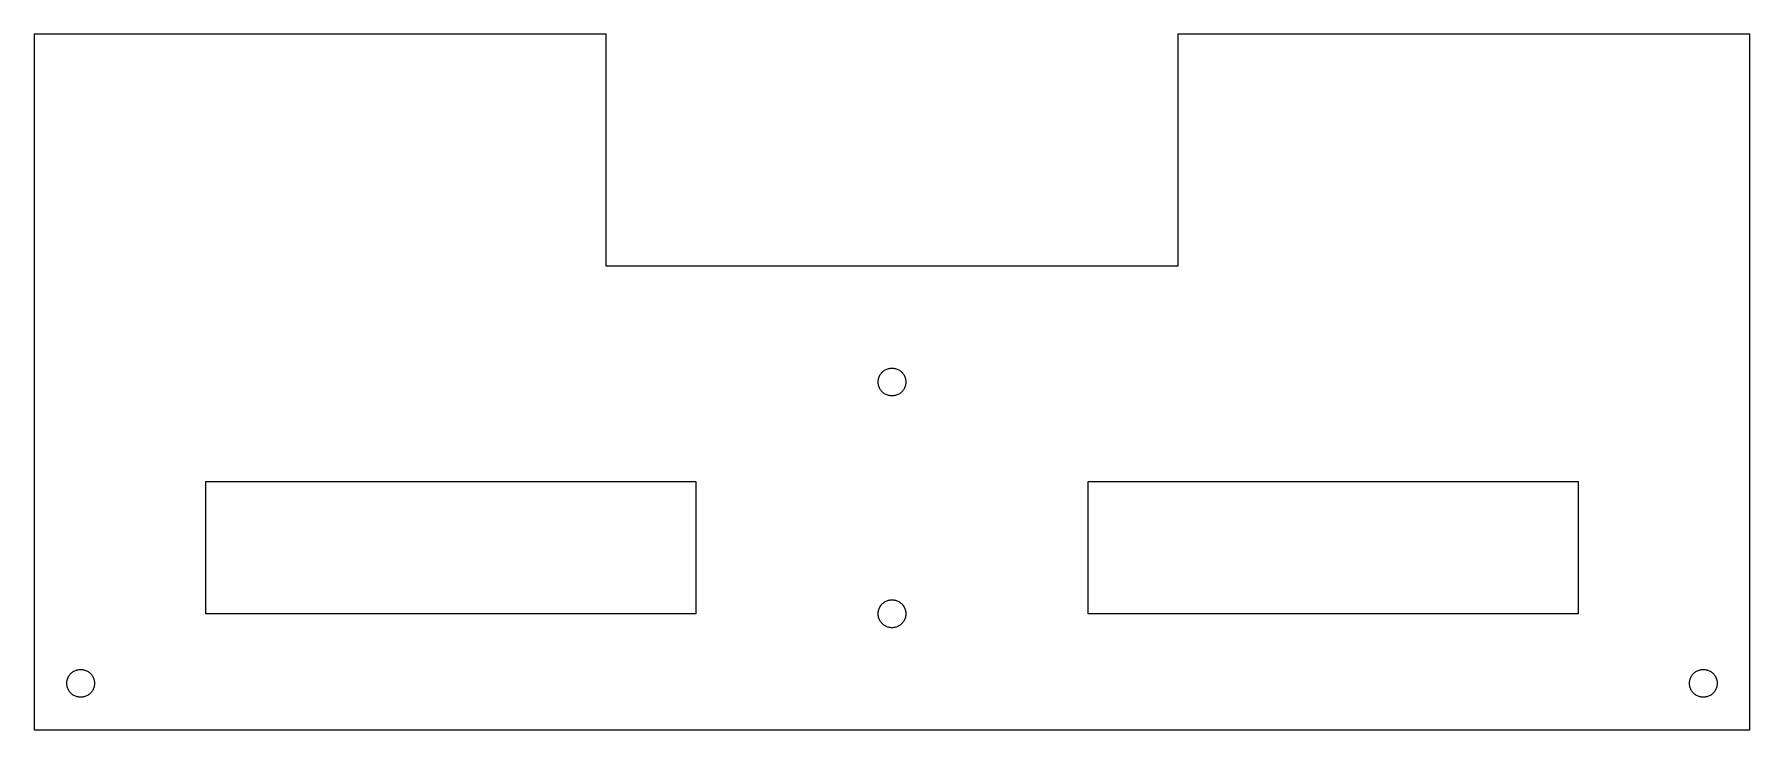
# Model space of a CAD drawing. Header units: metres. Extents: x -185 to 185, y -50 to 100.
import ezdxf

# ---------------------------------------------------------------- set-up
doc = ezdxf.new("R2010")
doc.units = ezdxf.units.M

msp = doc.modelspace()

# ---------------------------------------------------------------- linework, layer by layer
for p, q in [((-61.6667, 100), (-185, 100)), ((-185, 100), (-185, -50)), ((-61.6667, 50), (-61.6667, 100)), ((185, 100), (61.6667, 100)), ((61.6667, 100), (61.6667, 50)), ((185, -50), (185, 100)), ((61.6667, 50), (-61.6667, 50)), ((-2.90575, 25.7461), (-2.85316, 25.927)), ((-2.85316, 25.927), (-2.78932, 26.1044)), ((-2.78932, 26.1044), (-2.71448, 26.2773)), ((-2.71448, 26.2773), (-2.62891, 26.4453)), ((-2.62891, 26.4453), (-2.53297, 26.6075)), ((-2.53297, 26.6075), (-2.42705, 26.7634)), ((-2.42705, 26.7634), (-2.31154, 26.9123)), ((-2.31154, 26.9123), (-2.1869, 27.0536)), ((-2.1869, 27.0536), (-2.05363, 27.1869)), ((-2.05363, 27.1869), (-1.91226, 27.3115)), ((-1.91226, 27.3115), (-1.76335, 27.427)), ((-1.76335, 27.427), (-1.60747, 27.533)), ((-1.60747, 27.533), (-1.44525, 27.6289)), ((-1.44525, 27.6289), (-1.27733, 27.7145)), ((-1.27733, 27.7145), (-1.10437, 27.7893)), ((-1.10437, 27.7893), (-0.927048, 27.8532)), ((-0.927048, 27.8532), (-0.746063, 27.9057)), ((-0.746063, 27.9057), (-0.562134, 27.9469)), ((-0.562134, 27.9469), (-0.375992, 27.9763)), ((-0.375992, 27.9763), (-0.18837, 27.9941)), ((-0.18837, 27.9941), (0, 28)), ((0, 28), (0.18837, 27.9941)), ((0.18837, 27.9941), (0.375992, 27.9763)), ((0.375992, 27.9763), (0.562134, 27.9469)), ((0.562134, 27.9469), (0.746063, 27.9057)), ((0.746063, 27.9057), (0.927048, 27.8532)), ((0.927048, 27.8532), (1.10437, 27.7893)), ((1.10437, 27.7893), (1.27733, 27.7145)), ((1.27733, 27.7145), (1.44525, 27.6289)), ((1.44525, 27.6289), (1.60747, 27.533)), ((1.60747, 27.533), (1.76335, 27.427)), ((1.76335, 27.427), (1.91226, 27.3115)), ((1.91226, 27.3115), (2.05363, 27.1869)), ((2.05363, 27.1869), (2.1869, 27.0536)), ((2.1869, 27.0536), (2.31154, 26.9123)), ((2.31154, 26.9123), (2.42705, 26.7634)), ((2.42705, 26.7634), (2.53297, 26.6075)), ((2.53297, 26.6075), (2.62891, 26.4453)), ((2.62891, 26.4453), (2.71448, 26.2773)), ((2.71448, 26.2773), (2.78932, 26.1044)), ((2.78932, 26.1044), (2.85316, 25.927)), ((2.85316, 25.927), (2.90575, 25.7461)), ((-3, 25), (-2.99408, 25.1884)), ((-2.99408, 24.8116), (-3, 25)), ((-2.99408, 25.1884), (-2.97633, 25.376)), ((-2.97633, 24.624), (-2.99408, 24.8116)), ((-2.97633, 25.376), (-2.94685, 25.5621)), ((-2.94685, 24.4379), (-2.97633, 24.624)), ((-2.94685, 25.5621), (-2.90575, 25.7461)), ((-2.90575, 24.2539), (-2.94685, 24.4379)), ((-2.85316, 24.0729), (-2.90575, 24.2539)), ((-2.78932, 23.8956), (-2.85316, 24.0729)), ((-2.71448, 23.7227), (-2.78932, 23.8956)), ((-2.62891, 23.5547), (-2.71448, 23.7227)), ((-2.53297, 23.3925), (-2.62891, 23.5547)), ((-2.42705, 23.2366), (-2.53297, 23.3925)), ((-2.31154, 23.0877), (-2.42705, 23.2366)), ((-2.1869, 22.9464), (-2.31154, 23.0877)), ((-2.05363, 22.8131), (-2.1869, 22.9464)), ((-1.91226, 22.6884), (-2.05363, 22.8131)), ((-1.76335, 22.5729), (-1.91226, 22.6884)), ((-1.60747, 22.467), (-1.76335, 22.5729)), ((-1.44525, 22.3711), (-1.60747, 22.467)), ((-1.27733, 22.2855), (-1.44525, 22.3711)), ((-1.10437, 22.2107), (-1.27733, 22.2855)), ((-0.927048, 22.1468), (-1.10437, 22.2107)), ((1.10437, 22.2107), (0.927048, 22.1468)), ((1.27733, 22.2855), (1.10437, 22.2107)), ((1.44525, 22.3711), (1.27733, 22.2855)), ((1.60747, 22.467), (1.44525, 22.3711)), ((1.76335, 22.5729), (1.60747, 22.467)), ((1.91226, 22.6884), (1.76335, 22.5729)), ((2.05363, 22.8131), (1.91226, 22.6884)), ((2.1869, 22.9464), (2.05363, 22.8131)), ((2.31154, 23.0877), (2.1869, 22.9464)), ((2.42705, 23.2366), (2.31154, 23.0877)), ((2.53297, 23.3925), (2.42705, 23.2366)), ((2.62891, 23.5547), (2.53297, 23.3925)), ((2.71448, 23.7227), (2.62891, 23.5547)), ((2.78932, 23.8956), (2.71448, 23.7227)), ((2.85316, 24.0729), (2.78932, 23.8956)), ((2.90575, 24.2539), (2.85316, 24.0729)), ((2.90575, 25.7461), (2.94685, 25.5621)), ((2.94685, 24.4379), (2.90575, 24.2539)), ((2.94685, 25.5621), (2.97633, 25.376)), ((2.97633, 24.624), (2.94685, 24.4379)), ((2.97633, 25.376), (2.99408, 25.1884)), ((2.99408, 24.8116), (2.97633, 24.624)), ((2.99408, 25.1884), (3, 25)), ((3, 25), (2.99408, 24.8116)), ((-0.746063, 22.0942), (-0.927048, 22.1468)), ((-0.562134, 22.0531), (-0.746063, 22.0942)), ((-0.375992, 22.0237), (-0.562134, 22.0531)), ((-0.18837, 22.0059), (-0.375992, 22.0237)), ((0, 22), (-0.18837, 22.0059)), ((0.18837, 22.0059), (0, 22)), ((0.375992, 22.0237), (0.18837, 22.0059)), ((0.562134, 22.0531), (0.375992, 22.0237)), ((0.746063, 22.0942), (0.562134, 22.0531)), ((0.927048, 22.1468), (0.746063, 22.0942)), ((-148, -25), (-148, 3.57143)), ((-148, 3.57143), (-42.2857, 3.57143)), ((-42.2857, 3.57143), (-42.2857, -25)), ((42.2857, -25), (42.2857, 3.57143)), ((42.2857, 3.57143), (148, 3.57143)), ((148, 3.57143), (148, -25)), ((-1.10437, -22.2107), (-0.927048, -22.1468)), ((-0.927048, -22.1468), (-0.746063, -22.0942)), ((-0.746063, -22.0942), (-0.562134, -22.0531)), ((-0.562134, -22.0531), (-0.375992, -22.0237)), ((-0.375992, -22.0237), (-0.18837, -22.0059)), ((-0.18837, -22.0059), (0, -22)), ((0, -22), (0.18837, -22.0059)), ((0.18837, -22.0059), (0.375992, -22.0237)), ((0.375992, -22.0237), (0.562134, -22.0531)), ((0.562134, -22.0531), (0.746063, -22.0942)), ((0.746063, -22.0942), (0.927048, -22.1468)), ((0.927048, -22.1468), (1.10437, -22.2107)), ((-42.2857, -25), (-148, -25)), ((-3, -25), (-2.99408, -24.8116)), ((-2.99408, -25.1884), (-3, -25)), ((-2.99408, -24.8116), (-2.97633, -24.624)), ((-2.97633, -25.376), (-2.99408, -25.1884)), ((-2.97633, -24.624), (-2.94685, -24.4379)), ((-2.94685, -25.5621), (-2.97633, -25.376)), ((-2.94685, -24.4379), (-2.90575, -24.2539)), ((-2.90575, -25.7461), (-2.94685, -25.5621)), ((-2.90575, -24.2539), (-2.85316, -24.0729)), ((-2.85316, -25.927), (-2.90575, -25.7461)), ((-2.85316, -24.0729), (-2.78932, -23.8956)), ((-2.78932, -23.8956), (-2.71448, -23.7227)), ((-2.71448, -23.7227), (-2.62891, -23.5547)), ((-2.62891, -23.5547), (-2.53297, -23.3925)), ((-2.53297, -23.3925), (-2.42705, -23.2366)), ((-2.42705, -23.2366), (-2.31154, -23.0877)), ((-2.31154, -23.0877), (-2.1869, -22.9464)), ((-2.1869, -22.9464), (-2.05363, -22.8131)), ((-2.05363, -22.8131), (-1.91226, -22.6884)), ((-1.91226, -22.6884), (-1.76335, -22.5729)), ((-1.76335, -22.5729), (-1.60747, -22.467)), ((-1.60747, -22.467), (-1.44525, -22.3711)), ((-1.44525, -22.3711), (-1.27733, -22.2855)), ((-1.27733, -22.2855), (-1.10437, -22.2107)), ((1.10437, -22.2107), (1.27733, -22.2855)), ((1.27733, -22.2855), (1.44525, -22.3711)), ((1.44525, -22.3711), (1.60747, -22.467)), ((1.60747, -22.467), (1.76335, -22.5729)), ((1.76335, -22.5729), (1.91226, -22.6884)), ((1.91226, -22.6884), (2.05363, -22.8131)), ((2.05363, -22.8131), (2.1869, -22.9464)), ((2.1869, -22.9464), (2.31154, -23.0877)), ((2.31154, -23.0877), (2.42705, -23.2366)), ((2.42705, -23.2366), (2.53297, -23.3925)), ((2.53297, -23.3925), (2.62891, -23.5547)), ((2.62891, -23.5547), (2.71448, -23.7227)), ((2.71448, -23.7227), (2.78932, -23.8956)), ((2.78932, -23.8956), (2.85316, -24.0729)), ((2.85316, -24.0729), (2.90575, -24.2539)), ((2.90575, -25.7461), (2.85316, -25.927)), ((2.90575, -24.2539), (2.94685, -24.4379)), ((2.94685, -25.5621), (2.90575, -25.7461)), ((2.94685, -24.4379), (2.97633, -24.624)), ((2.97633, -25.376), (2.94685, -25.5621)), ((2.97633, -24.624), (2.99408, -24.8116)), ((2.99408, -25.1884), (2.97633, -25.376)), ((2.99408, -24.8116), (3, -25)), ((3, -25), (2.99408, -25.1884)), ((148, -25), (42.2857, -25)), ((-2.78932, -26.1044), (-2.85316, -25.927)), ((-2.71448, -26.2773), (-2.78932, -26.1044)), ((-2.62891, -26.4453), (-2.71448, -26.2773)), ((-2.53297, -26.6075), (-2.62891, -26.4453)), ((-2.42705, -26.7634), (-2.53297, -26.6075)), ((-2.31154, -26.9123), (-2.42705, -26.7634)), ((-2.1869, -27.0536), (-2.31154, -26.9123)), ((-2.05363, -27.1869), (-2.1869, -27.0536)), ((-1.91226, -27.3115), (-2.05363, -27.1869)), ((-1.76335, -27.427), (-1.91226, -27.3115)), ((-1.60747, -27.533), (-1.76335, -27.427)), ((-1.44525, -27.6289), (-1.60747, -27.533)), ((-1.27733, -27.7145), (-1.44525, -27.6289)), ((-1.10437, -27.7893), (-1.27733, -27.7145)), ((-0.927048, -27.8532), (-1.10437, -27.7893)), ((-0.746063, -27.9057), (-0.927048, -27.8532)), ((-0.562134, -27.9469), (-0.746063, -27.9057)), ((-0.375992, -27.9763), (-0.562134, -27.9469)), ((-0.18837, -27.9941), (-0.375992, -27.9763)), ((0, -28), (-0.18837, -27.9941)), ((0.18837, -27.9941), (0, -28)), ((0.375992, -27.9763), (0.18837, -27.9941)), ((0.562134, -27.9469), (0.375992, -27.9763)), ((0.746063, -27.9057), (0.562134, -27.9469)), ((0.927048, -27.8532), (0.746063, -27.9057)), ((1.10437, -27.7893), (0.927048, -27.8532)), ((1.27733, -27.7145), (1.10437, -27.7893)), ((1.44525, -27.6289), (1.27733, -27.7145)), ((1.60747, -27.533), (1.44525, -27.6289)), ((1.76335, -27.427), (1.60747, -27.533)), ((1.91226, -27.3115), (1.76335, -27.427)), ((2.05363, -27.1869), (1.91226, -27.3115)), ((2.1869, -27.0536), (2.05363, -27.1869)), ((2.31154, -26.9123), (2.1869, -27.0536)), ((2.42705, -26.7634), (2.31154, -26.9123)), ((2.53297, -26.6075), (2.42705, -26.7634)), ((2.62891, -26.4453), (2.53297, -26.6075)), ((2.71448, -26.2773), (2.62891, -26.4453)), ((2.78932, -26.1044), (2.71448, -26.2773)), ((2.85316, -25.927), (2.78932, -26.1044)), ((-175.188, -37.0059), (-175, -37)), ((-175, -37), (-174.812, -37.0059)), ((174.812, -37.0059), (175, -37)), ((175, -37), (175.188, -37.0059)), ((-178, -40), (-177.994, -39.8116)), ((-177.994, -40.1884), (-178, -40)), ((-177.994, -39.8116), (-177.976, -39.624)), ((-177.976, -40.376), (-177.994, -40.1884)), ((-177.976, -39.624), (-177.947, -39.4379)), ((-177.947, -40.5621), (-177.976, -40.376)), ((-177.947, -39.4379), (-177.906, -39.2539)), ((-177.906, -40.7461), (-177.947, -40.5621)), ((-177.906, -39.2539), (-177.853, -39.0729)), ((-177.853, -39.0729), (-177.789, -38.8956)), ((-177.789, -38.8956), (-177.714, -38.7227)), ((-177.714, -38.7227), (-177.629, -38.5547)), ((-177.629, -38.5547), (-177.533, -38.3925)), ((-177.533, -38.3925), (-177.427, -38.2366)), ((-177.427, -38.2366), (-177.312, -38.0877)), ((-177.312, -38.0877), (-177.187, -37.9464)), ((-177.187, -37.9464), (-177.054, -37.8131)), ((-177.054, -37.8131), (-176.912, -37.6885)), ((-176.912, -37.6885), (-176.763, -37.5729)), ((-176.763, -37.5729), (-176.607, -37.467)), ((-176.607, -37.467), (-176.445, -37.3711)), ((-176.445, -37.3711), (-176.277, -37.2855)), ((-176.277, -37.2855), (-176.104, -37.2107)), ((-176.104, -37.2107), (-175.927, -37.1468)), ((-175.927, -37.1468), (-175.746, -37.0942)), ((-175.746, -37.0942), (-175.562, -37.0531)), ((-175.562, -37.0531), (-175.376, -37.0237)), ((-175.376, -37.0237), (-175.188, -37.0059)), ((-174.812, -37.0059), (-174.624, -37.0237)), ((-174.624, -37.0237), (-174.438, -37.0531)), ((-174.438, -37.0531), (-174.254, -37.0942)), ((-174.254, -37.0942), (-174.073, -37.1468)), ((-174.073, -37.1468), (-173.896, -37.2107)), ((-173.896, -37.2107), (-173.723, -37.2855)), ((-173.723, -37.2855), (-173.555, -37.3711)), ((-173.555, -37.3711), (-173.393, -37.467)), ((-173.393, -37.467), (-173.237, -37.5729)), ((-173.237, -37.5729), (-173.088, -37.6885)), ((-173.088, -37.6885), (-172.946, -37.8131)), ((-172.946, -37.8131), (-172.813, -37.9464)), ((-172.813, -37.9464), (-172.688, -38.0877)), ((-172.688, -38.0877), (-172.573, -38.2366)), ((-172.573, -38.2366), (-172.467, -38.3925)), ((-172.467, -38.3925), (-172.371, -38.5547)), ((-172.371, -38.5547), (-172.286, -38.7227)), ((-172.286, -38.7227), (-172.211, -38.8956)), ((-172.211, -38.8956), (-172.147, -39.0729)), ((-172.147, -39.0729), (-172.094, -39.2539)), ((-172.094, -39.2539), (-172.053, -39.4379)), ((-172.053, -40.5621), (-172.094, -40.7461)), ((-172.053, -39.4379), (-172.024, -39.624)), ((-172.024, -40.376), (-172.053, -40.5621)), ((-172.024, -39.624), (-172.006, -39.8116)), ((-172.006, -40.1884), (-172.024, -40.376)), ((-172.006, -39.8116), (-172, -40)), ((-172, -40), (-172.006, -40.1884)), ((172, -40), (172.006, -39.8116)), ((172.006, -40.1884), (172, -40)), ((172.006, -39.8116), (172.024, -39.624)), ((172.024, -40.376), (172.006, -40.1884)), ((172.024, -39.624), (172.053, -39.4379)), ((172.053, -40.5621), (172.024, -40.376)), ((172.053, -39.4379), (172.094, -39.2539)), ((172.094, -40.7461), (172.053, -40.5621)), ((172.094, -39.2539), (172.147, -39.0729)), ((172.147, -39.0729), (172.211, -38.8956)), ((172.211, -38.8956), (172.286, -38.7227)), ((172.286, -38.7227), (172.371, -38.5547)), ((172.371, -38.5547), (172.467, -38.3925)), ((172.467, -38.3925), (172.573, -38.2366)), ((172.573, -38.2366), (172.688, -38.0877)), ((172.688, -38.0877), (172.813, -37.9464)), ((172.813, -37.9464), (172.946, -37.8131)), ((172.946, -37.8131), (173.088, -37.6885)), ((173.088, -37.6885), (173.237, -37.5729)), ((173.237, -37.5729), (173.393, -37.467)), ((173.393, -37.467), (173.555, -37.3711)), ((173.555, -37.3711), (173.723, -37.2855)), ((173.723, -37.2855), (173.896, -37.2107)), ((173.896, -37.2107), (174.073, -37.1468)), ((174.073, -37.1468), (174.254, -37.0942)), ((174.254, -37.0942), (174.438, -37.0531)), ((174.438, -37.0531), (174.624, -37.0237)), ((174.624, -37.0237), (174.812, -37.0059)), ((175.188, -37.0059), (175.376, -37.0237)), ((175.376, -37.0237), (175.562, -37.0531)), ((175.562, -37.0531), (175.746, -37.0942)), ((175.746, -37.0942), (175.927, -37.1468)), ((175.927, -37.1468), (176.104, -37.2107)), ((176.104, -37.2107), (176.277, -37.2855)), ((176.277, -37.2855), (176.445, -37.3711)), ((176.445, -37.3711), (176.607, -37.467)), ((176.607, -37.467), (176.763, -37.5729)), ((176.763, -37.5729), (176.912, -37.6885)), ((176.912, -37.6885), (177.054, -37.8131)), ((177.054, -37.8131), (177.187, -37.9464)), ((177.187, -37.9464), (177.312, -38.0877)), ((177.312, -38.0877), (177.427, -38.2366)), ((177.427, -38.2366), (177.533, -38.3925)), ((177.533, -38.3925), (177.629, -38.5547)), ((177.629, -38.5547), (177.714, -38.7227)), ((177.714, -38.7227), (177.789, -38.8956)), ((177.789, -38.8956), (177.853, -39.0729)), ((177.853, -39.0729), (177.906, -39.2539)), ((177.906, -39.2539), (177.947, -39.4379)), ((177.947, -40.5621), (177.906, -40.7461)), ((177.947, -39.4379), (177.976, -39.624)), ((177.976, -40.376), (177.947, -40.5621)), ((177.976, -39.624), (177.994, -39.8116)), ((177.994, -40.1884), (177.976, -40.376)), ((177.994, -39.8116), (178, -40)), ((178, -40), (177.994, -40.1884)), ((-177.853, -40.927), (-177.906, -40.7461)), ((-177.789, -41.1044), (-177.853, -40.927)), ((-177.714, -41.2773), (-177.789, -41.1044)), ((-177.629, -41.4453), (-177.714, -41.2773)), ((-177.533, -41.6075), (-177.629, -41.4453)), ((-177.427, -41.7634), (-177.533, -41.6075)), ((-177.312, -41.9123), (-177.427, -41.7634)), ((-177.187, -42.0536), (-177.312, -41.9123)), ((-177.054, -42.1869), (-177.187, -42.0536)), ((-176.912, -42.3115), (-177.054, -42.1869)), ((-176.763, -42.427), (-176.912, -42.3115)), ((-176.607, -42.533), (-176.763, -42.427)), ((-176.445, -42.6289), (-176.607, -42.533)), ((-176.277, -42.7145), (-176.445, -42.6289)), ((-176.104, -42.7893), (-176.277, -42.7145)), ((-175.927, -42.8532), (-176.104, -42.7893)), ((-175.746, -42.9057), (-175.927, -42.8532)), ((-175.562, -42.9469), (-175.746, -42.9057)), ((-175.376, -42.9763), (-175.562, -42.9469)), ((-175.188, -42.9941), (-175.376, -42.9763)), ((-175, -43), (-175.188, -42.9941)), ((-174.812, -42.9941), (-175, -43)), ((-174.624, -42.9763), (-174.812, -42.9941)), ((-174.438, -42.9469), (-174.624, -42.9763)), ((-174.254, -42.9057), (-174.438, -42.9469)), ((-174.073, -42.8532), (-174.254, -42.9057)), ((-173.896, -42.7893), (-174.073, -42.8532)), ((-173.723, -42.7145), (-173.896, -42.7893)), ((-173.555, -42.6289), (-173.723, -42.7145)), ((-173.393, -42.533), (-173.555, -42.6289)), ((-173.237, -42.427), (-173.393, -42.533)), ((-173.088, -42.3115), (-173.237, -42.427)), ((-172.946, -42.1869), (-173.088, -42.3115)), ((-172.813, -42.0536), (-172.946, -42.1869)), ((-172.688, -41.9123), (-172.813, -42.0536)), ((-172.573, -41.7634), (-172.688, -41.9123)), ((-172.467, -41.6075), (-172.573, -41.7634)), ((-172.371, -41.4453), (-172.467, -41.6075)), ((-172.286, -41.2773), (-172.371, -41.4453)), ((-172.211, -41.1044), (-172.286, -41.2773)), ((-172.147, -40.927), (-172.211, -41.1044)), ((-172.094, -40.7461), (-172.147, -40.927)), ((172.147, -40.927), (172.094, -40.7461)), ((172.211, -41.1044), (172.147, -40.927)), ((172.286, -41.2773), (172.211, -41.1044)), ((172.371, -41.4453), (172.286, -41.2773)), ((172.467, -41.6075), (172.371, -41.4453)), ((172.573, -41.7634), (172.467, -41.6075)), ((172.688, -41.9123), (172.573, -41.7634)), ((172.813, -42.0536), (172.688, -41.9123)), ((172.946, -42.1869), (172.813, -42.0536)), ((173.088, -42.3115), (172.946, -42.1869)), ((173.237, -42.427), (173.088, -42.3115)), ((173.393, -42.533), (173.237, -42.427)), ((173.555, -42.6289), (173.393, -42.533)), ((173.723, -42.7145), (173.555, -42.6289)), ((173.896, -42.7893), (173.723, -42.7145)), ((174.073, -42.8532), (173.896, -42.7893)), ((174.254, -42.9057), (174.073, -42.8532)), ((174.438, -42.9469), (174.254, -42.9057)), ((174.624, -42.9763), (174.438, -42.9469)), ((174.812, -42.9941), (174.624, -42.9763)), ((175, -43), (174.812, -42.9941)), ((175.188, -42.9941), (175, -43)), ((175.376, -42.9763), (175.188, -42.9941)), ((175.562, -42.9469), (175.376, -42.9763)), ((175.746, -42.9057), (175.562, -42.9469)), ((175.927, -42.8532), (175.746, -42.9057)), ((176.104, -42.7893), (175.927, -42.8532)), ((176.277, -42.7145), (176.104, -42.7893)), ((176.445, -42.6289), (176.277, -42.7145)), ((176.607, -42.533), (176.445, -42.6289)), ((176.763, -42.427), (176.607, -42.533)), ((176.912, -42.3115), (176.763, -42.427)), ((177.054, -42.1869), (176.912, -42.3115)), ((177.187, -42.0536), (177.054, -42.1869)), ((177.312, -41.9123), (177.187, -42.0536)), ((177.427, -41.7634), (177.312, -41.9123)), ((177.533, -41.6075), (177.427, -41.7634)), ((177.629, -41.4453), (177.533, -41.6075)), ((177.714, -41.2773), (177.629, -41.4453)), ((177.789, -41.1044), (177.714, -41.2773)), ((177.853, -40.927), (177.789, -41.1044)), ((177.906, -40.7461), (177.853, -40.927)), ((-185, -50), (185, -50))]:
    msp.add_line(p, q)

doc.saveas('drawing.dxf')
